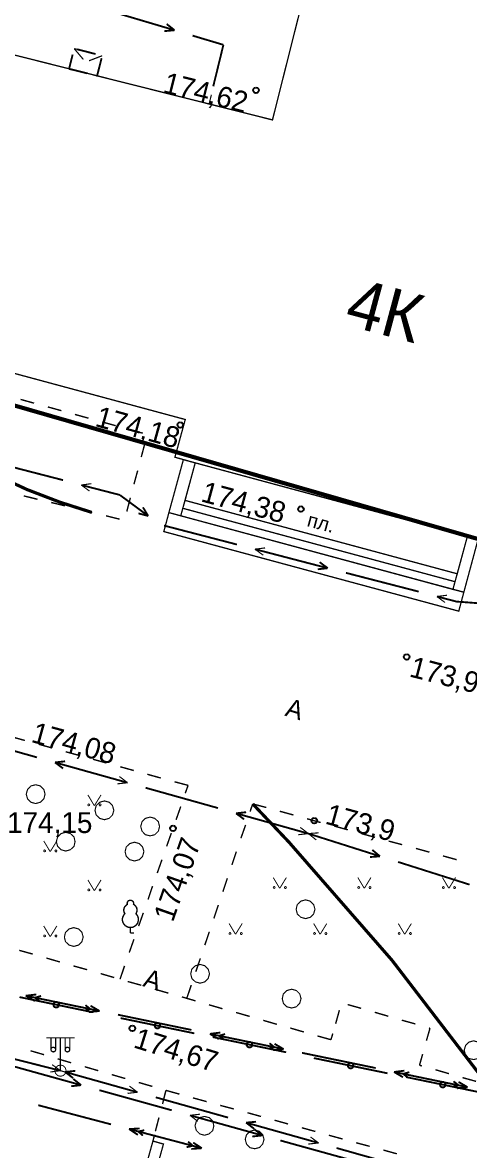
# Model space of a CAD drawing. Extents: x -2634 to -2115, y -2142 to -1393.
# Drawn here: x -2442.6 to -2418.8, y -2015.4 to -1955.3 of the extents above; entities that cross this region are included whole.
import ezdxf

# ---------------------------------------------------------------- set-up
doc = ezdxf.new("R2010")
doc.units = 0
doc.header["$MEASUREMENT"] = 0
for name, color, linetype in [('500_Дополн-Бордюры__п', 7, 'Continuous'), ('500_Дополн-Ступени__л', 7, 'Continuous'), ('500_Дороги-Проезжие_ч', 7, 'Continuous'), ('500_Линии_-Линии_связ', 7, 'Continuous'), ('500_Линии_-Фонари_час', 7, 'Continuous'), ('500_Линии_-Электрокаб', 7, 'Continuous'), ('500_Объект-Опоры', 7, 'Continuous'), ('500_Огражд-Ограждения', 7, 'Continuous'), ('500_Растит-Газоны__са', 7, 'Continuous'), ('500_Растит-Лес_и_лесо', 7, 'Continuous'), ('500_Рельеф-Высотные_о', 7, 'Continuous'), ('500_Рельеф-Горизонтал', 7, 'Continuous'), ('500_Строен-Дополнения', 7, 'Continuous'), ('500_Строен-Здания', 7, 'Continuous'), ('Красные_ли-Красные_ли', 7, 'Continuous')]:
    doc.layers.add(name, color=color, linetype=linetype)
doc.styles.add('TARIAL', font='Arial')

# ---------------------------------------------------------------- blocks, each defined once
blk = doc.blocks.new('block_25')
at = {"layer": '500_Растит-Газоны__са', "color": 0, "const_width": 0.05}
for points in [[(2.35, 3.02), (2.69, 2.45)], [(2.7, 2.45), (3.05, 3.02)], [(0, 0.57), (0.34, 0)], [(0.35, 0), (0.7, 0.57)]]:
    blk.add_lwpolyline(points, dxfattribs=at)
for points in [[(2.4, 2.54), (2.42, 2.53), (2.44, 2.51), (2.45, 2.49), (2.44, 2.46), (2.42, 2.45), (2.4, 2.44), (2.37, 2.45), (2.36, 2.46), (2.35, 2.49), (2.36, 2.51), (2.37, 2.53)], [(3, 2.54), (3.02, 2.53), (3.04, 2.51), (3.05, 2.49), (3.04, 2.46), (3.02, 2.44), (3, 2.44), (2.97, 2.44), (2.96, 2.46), (2.95, 2.49), (2.96, 2.51), (2.97, 2.53)], [(0.05, 0.09), (0.07, 0.08), (0.09, 0.06), (0.1, 0.04), (0.09, 0.01), (0.07, 0), (0.05, -0.01), (0.02, 0), (0.01, 0.01), (0, 0.04), (0.01, 0.06), (0.02, 0.08)], [(0.65, 0.09), (0.68, 0.08), (0.69, 0.06), (0.7, 0.04), (0.69, 0.01), (0.68, -0.01), (0.65, -0.01), (0.63, -0.01), (0.61, 0.01), (0.6, 0.04), (0.61, 0.06), (0.63, 0.08)]]:
    blk.add_lwpolyline(points, close=True, dxfattribs=at)

msp = doc.modelspace()

# ---------------------------------------------------------------- linework, layer by layer
at = {"layer": '500_Дополн-Бордюры__п', "color": 1, "const_width": 0.075}
for points in [[(-2441.99, -1975.58), (-2442.71, -1975.38)], [(-2440.54, -1975.98), (-2441.26, -1975.78)], [(-2439.1, -1976.38), (-2439.82, -1976.18)], [(-2437.65, -1976.78), (-2438.37, -1976.58)], [(-2436.21, -1977.18), (-2436.93, -1976.98)], [(-2436.29, -1978.45), (-2436.18, -1978.03)], [(-2436.18, -1978.03), (-2436.1, -1977.73)], [(-2436.68, -1979.9), (-2436.48, -1979.17)], [(-2442.54, -1980.52), (-2441.81, -1980.7)], [(-2441.08, -1980.87), (-2440.35, -1981.05)], [(-2437.06, -1981.35), (-2436.87, -1980.62)], [(-2439.62, -1981.23), (-2438.9, -1981.41)], [(-2438.17, -1981.58), (-2437.44, -1981.76)], [(-2442.48, -1993.55), (-2443.2, -1993.35)], [(-2441.03, -1993.95), (-2441.75, -1993.75)], [(-2439.58, -1994.35), (-2440.31, -1994.15)], [(-2438.14, -1994.75), (-2438.86, -1994.55)], [(-2436.69, -1995.15), (-2437.41, -1994.95)], [(-2435.25, -1995.55), (-2435.97, -1995.35)], [(-2433.8, -1995.94), (-2434.52, -1995.75)], [(-2433.95, -1996.36), (-2433.8, -1995.94)], [(-2433.8, -1995.94), (-2433.92, -1996.28)], [(-2434.44, -1997.78), (-2434.19, -1997.07)], [(-2430.5, -1997.34), (-2430.36, -1996.93)], [(-2430.36, -1996.93), (-2430.48, -1997.26)], [(-2430.36, -1996.93), (-2429.64, -1997.12)], [(-2428.92, -1997.32), (-2428.19, -1997.52)], [(-2427.47, -1997.72), (-2426.75, -1997.92)], [(-2434.94, -1999.19), (-2434.69, -1998.48)], [(-2430.99, -1998.76), (-2430.74, -1998.05)], [(-2426.02, -1998.11), (-2425.3, -1998.31)], [(-2424.58, -1998.51), (-2423.85, -1998.71)], [(-2423.13, -1998.91), (-2422.41, -1999.1)], [(-2431.47, -2000.18), (-2431.23, -1999.47)], [(-2421.68, -1999.3), (-2420.96, -1999.5)], [(-2420.24, -1999.7), (-2419.51, -1999.9)], [(-2435.44, -2000.61), (-2435.19, -1999.9)], [(-2431.95, -2001.61), (-2431.71, -2000.89)], [(-2435.93, -2002.02), (-2435.69, -2001.31)], [(-2432.43, -2003.03), (-2432.19, -2002.32)], [(-2436.43, -2003.44), (-2436.18, -2002.73)], [(-2432.91, -2004.45), (-2432.67, -2003.74)], [(-2436.93, -2004.85), (-2436.68, -2004.14)], [(-2442.06, -2004.93), (-2442.78, -2004.73)], [(-2440.62, -2005.35), (-2441.34, -2005.14)], [(-2439.17, -2005.76), (-2439.9, -2005.56)], [(-2437.42, -2006.27), (-2437.18, -2005.56)], [(-2433.39, -2005.87), (-2433.15, -2005.16)], [(-2437.73, -2006.18), (-2438.45, -2005.97)], [(-2436.29, -2006.59), (-2437.01, -2006.39)], [(-2434.85, -2007.01), (-2435.57, -2006.8)], [(-2433.87, -2007.29), (-2433.63, -2006.58)], [(-2433.41, -2007.42), (-2434.13, -2007.21)], [(-2431.97, -2007.84), (-2432.69, -2007.63)], [(-2430.52, -2008.25), (-2431.25, -2008.04)], [(-2425.75, -2007.92), (-2425.95, -2008.64)], [(-2424.59, -2007.82), (-2425.31, -2007.62)], [(-2423.15, -2008.24), (-2423.87, -2008.03)], [(-2429.08, -2008.67), (-2429.8, -2008.46)], [(-2421.71, -2008.65), (-2422.43, -2008.45)], [(-2427.64, -2009.08), (-2428.36, -2008.87)], [(-2426.2, -2009.49), (-2426.92, -2009.29)], [(-2426.2, -2009.49), (-2426.1, -2009.16)], [(-2421.12, -2009.54), (-2420.93, -2008.88)], [(-2420.93, -2008.88), (-2420.98, -2008.86)], [(-2426.16, -2009.36), (-2426.2, -2009.49)], [(-2442.18, -2010.08), (-2441.46, -2010.29)], [(-2440.74, -2010.51), (-2440.02, -2010.72)], [(-2421.49, -2010.85), (-2421.32, -2010.26)], [(-2439.3, -2010.93), (-2438.58, -2011.14)], [(-2421.36, -2010.89), (-2421.49, -2010.85)], [(-2419.92, -2011.3), (-2420.64, -2011.09)], [(-2437.86, -2011.35), (-2437.14, -2011.56)], [(-2418.48, -2011.71), (-2419.2, -2011.51)], [(-2436.42, -2011.77), (-2435.7, -2011.98)], [(-2434.98, -2012.19), (-2435.16, -2012.92)], [(-2434.98, -2012.19), (-2434.98, -2012.19)], [(-2434.98, -2012.19), (-2434.26, -2012.39)], [(-2433.54, -2012.59), (-2432.81, -2012.79)], [(-2432.09, -2012.99), (-2431.37, -2013.18)], [(-2430.64, -2013.38), (-2429.92, -2013.58)], [(-2435.35, -2013.64), (-2435.54, -2014.37)], [(-2429.2, -2013.78), (-2428.48, -2013.98)], [(-2435.67, -2014.89), (-2435.58, -2014.55)], [(-2427.75, -2014.18), (-2427.03, -2014.38)], [(-2426.31, -2014.58), (-2425.58, -2014.78)], [(-2424.86, -2014.98), (-2424.14, -2015.17)], [(-2423.41, -2015.37), (-2422.69, -2015.57)]]:
    msp.add_lwpolyline(points, dxfattribs=at)
at = {"layer": '500_Дополн-Бордюры__п', "color": 0, "const_width": 0.07}
for points in [[(-2433.42, -1978.76), (-2434.05, -1978.59), (-2434.82, -1981.41), (-2434.19, -1981.58)], [(-2418.94, -1982.67), (-2418.37, -1982.83), (-2419.13, -1985.65), (-2419.71, -1985.5)]]:
    msp.add_lwpolyline(points, close=True, dxfattribs=at)
at = {"layer": '500_Дополн-Ступени__л', "color": 0, "const_width": 0.07}
for points in [[(-2419.6, -1985.09), (-2419.48, -1984.67), (-2433.96, -1980.76), (-2434.08, -1981.18)], [(-2419.71, -1985.5), (-2419.6, -1985.09), (-2434.08, -1981.18), (-2434.19, -1981.58)]]:
    msp.add_lwpolyline(points, close=True, dxfattribs=at)
at = {"layer": '500_Линии_-Линии_связ', "color": 0, "const_width": 0.1}
for points in [[(-2438.86, -2008.03), (-2442.77, -2007.22)], [(-2433.47, -2009.15), (-2437.39, -2008.34)], [(-2428.58, -2010.16), (-2432.49, -2009.35)], [(-2423.19, -2011.28), (-2427.11, -2010.47)], [(-2418.29, -2012.29), (-2422.21, -2011.48)]]:
    msp.add_lwpolyline(points, dxfattribs=at)
for points in [[(-2440.85, -2007.77), (-2440.92, -2007.74), (-2440.96, -2007.67), (-2440.96, -2007.6), (-2440.93, -2007.53), (-2440.86, -2007.48), (-2440.79, -2007.48), (-2440.72, -2007.51), (-2440.67, -2007.58), (-2440.67, -2007.66), (-2440.7, -2007.73), (-2440.77, -2007.77)], [(-2435.46, -2008.89), (-2435.53, -2008.85), (-2435.57, -2008.79), (-2435.58, -2008.71), (-2435.54, -2008.64), (-2435.48, -2008.6), (-2435.4, -2008.6), (-2435.33, -2008.63), (-2435.29, -2008.7), (-2435.28, -2008.77), (-2435.32, -2008.84), (-2435.38, -2008.88)], [(-2430.56, -2009.9), (-2430.63, -2009.87), (-2430.68, -2009.8), (-2430.68, -2009.73), (-2430.65, -2009.66), (-2430.58, -2009.61), (-2430.5, -2009.61), (-2430.43, -2009.64), (-2430.39, -2009.71), (-2430.39, -2009.79), (-2430.42, -2009.86), (-2430.49, -2009.9)], [(-2425.18, -2011.02), (-2425.25, -2010.98), (-2425.29, -2010.92), (-2425.3, -2010.84), (-2425.26, -2010.77), (-2425.2, -2010.73), (-2425.12, -2010.72), (-2425.05, -2010.76), (-2425.01, -2010.82), (-2425, -2010.9), (-2425.04, -2010.97), (-2425.1, -2011.01)], [(-2420.28, -2012.03), (-2420.35, -2012), (-2420.39, -2011.93), (-2420.4, -2011.85), (-2420.36, -2011.79), (-2420.3, -2011.74), (-2420.22, -2011.74), (-2420.15, -2011.77), (-2420.11, -2011.84), (-2420.11, -2011.92), (-2420.14, -2011.98), (-2420.21, -2012.03)]]:
    msp.add_lwpolyline(points, close=True, dxfattribs=at)
at = {"layer": '500_Линии_-Фонари_час', "color": 0, "const_width": 0.065}
for points in [[(-2439.84, -2009.39), (-2441.34, -2009.39)], [(-2441.09, -2010.04), (-2441.09, -2009.39)], [(-2441.09, -2010.02), (-2441.09, -2009.89)], [(-2441.09, -2010.02), (-2441.09, -2009.89)], [(-2440.84, -2010.04), (-2440.84, -2009.39)], [(-2440.84, -2010.02), (-2440.84, -2009.89)], [(-2440.59, -2011.14), (-2440.59, -2009.39)], [(-2440.34, -2010.02), (-2440.34, -2009.39)], [(-2440.34, -2010.02), (-2440.34, -2009.89)], [(-2440.09, -2010.02), (-2440.09, -2009.39)], [(-2440.09, -2010.02), (-2440.09, -2009.89)], [(-2440.84, -2010.04), (-2440.84, -2010.04)]]:
    msp.add_lwpolyline(points, dxfattribs=at)
at = {"layer": '500_Линии_-Фонари_час', "color": 0, "const_width": 0.07}
for points in [[(-2441.09, -2010.02), (-2441.08, -2009.95), (-2441.03, -2009.91), (-2440.97, -2009.89), (-2440.91, -2009.91), (-2440.86, -2009.95), (-2440.84, -2010.02), (-2440.86, -2010.08), (-2440.91, -2010.12), (-2440.97, -2010.14), (-2441.03, -2010.12), (-2441.08, -2010.08)], [(-2440.34, -2010.02), (-2440.33, -2009.95), (-2440.28, -2009.91), (-2440.22, -2009.89), (-2440.16, -2009.91), (-2440.11, -2009.95), (-2440.09, -2010.02), (-2440.11, -2010.08), (-2440.16, -2010.12), (-2440.22, -2010.14), (-2440.28, -2010.12), (-2440.33, -2010.08)]]:
    msp.add_lwpolyline(points, close=True, dxfattribs=at)
at = {"layer": '500_Линии_-Электрокаб', "color": 1}
for points, const_width in [([(-2438.36, -1954.57), (-2434.52, -1955.71)], 0.1), ([(-2435.06, -1955.76), (-2434.52, -1955.71)], 0.1), ([(-2434.94, -1955.38), (-2434.52, -1955.71)], 0.1), ([(-2433.56, -1956), (-2431.92, -1956.49)], 0.1), ([(-2431.92, -1956.49), (-2432.46, -1958.7)], 0.1), ([(-2432.68, -1959.64), (-2432.56, -1959.15)], 0.06), ([(-2444.32, -1978.68), (-2440.45, -1979.68)], 0.1), ([(-2439.48, -1979.94), (-2438.95, -1979.87)], 0.06), ([(-2439.48, -1979.94), (-2437.43, -1980.47)], 0.1), ([(-2439.48, -1979.94), (-2439.05, -1980.26)], 0.06), ([(-2437.43, -1980.47), (-2435.92, -1981.59)], 0.1), ([(-2436.44, -1981.45), (-2435.92, -1981.59)], 0.1), ([(-2436.2, -1981.13), (-2435.92, -1981.59)], 0.1), ([(-2435.08, -1982.1), (-2431.2, -1983.11)], 0.1), ([(-2430.24, -1983.36), (-2426.37, -1984.37)], 0.1), ([(-2430.24, -1983.36), (-2429.7, -1983.29)], 0.06), ([(-2430.24, -1983.36), (-2429.8, -1983.68)], 0.06), ([(-2426.8, -1984.05), (-2426.37, -1984.37)], 0.1), ([(-2426.9, -1984.43), (-2426.37, -1984.37)], 0.1), ([(-2425.4, -1984.62), (-2421.53, -1985.62)], 0.1), ([(-2420.56, -1985.88), (-2419.52, -1986.15)], 0.1), ([(-2420.56, -1985.88), (-2420.02, -1985.81)], 0.06), ([(-2420.56, -1985.88), (-2420.13, -1986.2)], 0.06), ([(-2419.52, -1986.15), (-2416.6, -1986.37)], 0.1), ([(-2441.84, -1994.45), (-2445.69, -1993.36)], 0.1), ([(-2440.34, -1994.66), (-2440.88, -1994.72)], 0.1), ([(-2437.02, -1995.8), (-2440.88, -1994.72)], 0.1), ([(-2440.45, -1995.04), (-2440.88, -1994.72)], 0.1), ([(-2437.02, -1995.8), (-2437.45, -1995.47)], 0.06), ([(-2437.02, -1995.8), (-2437.56, -1995.86)], 0.06), ([(-2432.21, -1997.15), (-2436.06, -1996.07)], 0.1), ([(-2430.71, -1997.37), (-2431.25, -1997.43)], 0.1), ([(-2427.4, -1998.51), (-2431.25, -1997.43)], 0.1), ([(-2430.82, -1997.75), (-2431.25, -1997.43)], 0.1), ([(-2427.4, -1998.51), (-2427.93, -1998.57)], 0.06), ([(-2427.4, -1998.51), (-2427.83, -1998.18)], 0.06), ([(-2427.4, -1998.51), (-2423.59, -1999.72)], 0.1), ([(-2427.4, -1998.51), (-2426.86, -1998.47)], 0.06), ([(-2427.4, -1998.51), (-2426.98, -1998.85)], 0.06), ([(-2424.12, -1999.76), (-2423.59, -1999.72)], 0.1), ([(-2424, -1999.38), (-2423.59, -1999.72)], 0.1), ([(-2422.63, -2000.02), (-2418.82, -2001.23)], 0.1), ([(-2440.59, -2011.14), (-2444.47, -2010.16)], 0.1), ([(-2443.34, -2010.84), (-2439.49, -2011.91)], 0.1), ([(-2440.59, -2011.14), (-2441.03, -2010.82)], 0.06), ([(-2439.8, -2011.15), (-2440.34, -2011.21)], 0.1), ([(-2440.59, -2011.14), (-2441.13, -2011.21)], 0.06), ([(-2440.59, -2011.14), (-2440.11, -2011.28)], 0.06), ([(-2436.49, -2012.29), (-2440.34, -2011.21)], 0.1), ([(-2439.91, -2011.54), (-2440.34, -2011.21)], 0.1), ([(-2439.91, -2011.58), (-2439.49, -2011.91)], 0.1), ([(-2440.02, -2011.97), (-2439.49, -2011.91)], 0.1), ([(-2438.52, -2012.18), (-2434.67, -2013.25)], 0.1), ([(-2436.49, -2012.29), (-2437.02, -2012.35)], 0.06), ([(-2436.49, -2012.29), (-2436.92, -2011.96)], 0.06), ([(-2431.67, -2013.64), (-2435.52, -2012.56)], 0.1), ([(-2433.7, -2013.52), (-2429.85, -2014.59)], 0.1), ([(-2433.7, -2013.52), (-2433.17, -2013.46)], 0.06), ([(-2433.7, -2013.52), (-2433.28, -2013.84)], 0.06), ([(-2430.18, -2013.86), (-2430.71, -2013.91)], 0.1), ([(-2426.86, -2014.99), (-2430.71, -2013.91)], 0.1), ([(-2430.28, -2014.24), (-2430.71, -2013.91)], 0.1), ([(-2430.39, -2014.65), (-2429.85, -2014.59)], 0.1), ([(-2430.28, -2014.26), (-2429.85, -2014.59)], 0.1), ([(-2426.86, -2014.99), (-2427.29, -2014.67)], 0.06), ([(-2428.89, -2014.86), (-2425.03, -2015.93)], 0.1), ([(-2426.86, -2014.99), (-2427.4, -2015.05)], 0.06), ([(-2422.05, -2016.35), (-2425.9, -2015.26)], 0.1)]:
    msp.add_lwpolyline(points, dxfattribs=dict(at, const_width=const_width))
at = {"layer": '500_Линии_-Электрокаб', "color": 12, "const_width": 0.1}
for points in [[(-2441.87, -2007.08), (-2442.43, -2007.15)], [(-2438.51, -2007.96), (-2442.43, -2007.15)], [(-2441.95, -2007.43), (-2442.43, -2007.15)], [(-2441.62, -2007.16), (-2441.94, -2007.25)], [(-2441.68, -2007.46), (-2441.94, -2007.25)], [(-2439.01, -2007.86), (-2439.32, -2007.94)], [(-2439.01, -2007.85), (-2439.26, -2007.65)], [(-2438.51, -2007.96), (-2439.07, -2008.02)], [(-2438.51, -2007.96), (-2438.99, -2007.68)], [(-2433.62, -2008.97), (-2437.53, -2008.16)], [(-2432.08, -2009.11), (-2432.64, -2009.18)], [(-2428.72, -2009.99), (-2432.64, -2009.18)], [(-2432.16, -2009.46), (-2432.64, -2009.18)], [(-2431.83, -2009.19), (-2432.15, -2009.28)], [(-2431.88, -2009.49), (-2432.15, -2009.28)], [(-2429.22, -2009.89), (-2429.53, -2009.97)], [(-2429.22, -2009.88), (-2429.47, -2009.68)], [(-2428.72, -2009.99), (-2429.2, -2009.71)], [(-2428.72, -2009.99), (-2429.27, -2010.05)], [(-2423.82, -2011), (-2427.74, -2010.19)], [(-2422.29, -2011.14), (-2422.84, -2011.21)], [(-2418.93, -2012.02), (-2422.84, -2011.21)], [(-2422.37, -2011.49), (-2422.84, -2011.21)], [(-2422.03, -2011.22), (-2422.36, -2011.31)], [(-2422.09, -2011.52), (-2422.36, -2011.31)], [(-2419.42, -2011.91), (-2419.68, -2011.71)], [(-2418.93, -2012.02), (-2419.41, -2011.74)], [(-2419.43, -2011.92), (-2419.74, -2012)], [(-2418.93, -2012.02), (-2419.48, -2012.08)], [(-2441.77, -2012.98), (-2437.9, -2014)], [(-2436.94, -2014.25), (-2436.38, -2014.22)], [(-2436.94, -2014.25), (-2433.07, -2015.27)], [(-2436.94, -2014.25), (-2436.47, -2014.56)], [(-2436.45, -2014.38), (-2436.2, -2014.6)], [(-2436.44, -2014.38), (-2436.13, -2014.31)], [(-2433.88, -2015.22), (-2433.55, -2015.14)], [(-2433.8, -2014.92), (-2433.55, -2015.14)], [(-2433.63, -2015.31), (-2433.07, -2015.27)], [(-2433.53, -2014.97), (-2433.07, -2015.27)]]:
    msp.add_lwpolyline(points, dxfattribs=at)
at = {"layer": '500_Объект-Опоры', "color": 1, "const_width": 0.05}
msp.add_lwpolyline([(-2440.59, -2010.84), (-2440.44, -2010.88), (-2440.33, -2010.99), (-2440.29, -2011.14), (-2440.33, -2011.29), (-2440.44, -2011.4), (-2440.59, -2011.44), (-2440.74, -2011.4), (-2440.85, -2011.29), (-2440.89, -2011.14), (-2440.85, -2010.99), (-2440.74, -2010.88)], close=True, dxfattribs=at)
at = {"layer": '500_Огражд-Ограждения', "color": 0, "const_width": 0.07}
msp.add_lwpolyline([(-2373.52, -2036.19), (-2391.46, -2030.98), (-2418.84, -2023.2), (-2436.54, -2018.04), (-2435.67, -2014.89), (-2435.11, -2015.05), (-2435.8, -2017.54), (-2415.17, -2023.57), (-2386.51, -2031.83), (-2373.92, -2035.48), (-2372.55, -2030.7), (-2374.88, -2029.96), (-2374.68, -2029.37), (-2371.79, -2030.26)], close=True, dxfattribs=at)
at = {"layer": '500_Растит-Лес_и_лесо', "color": 0, "const_width": 0.06}
for points in [[(-2441.91, -1995.91), (-2441.66, -1995.97), (-2441.47, -1996.16), (-2441.41, -1996.41), (-2441.47, -1996.66), (-2441.66, -1996.84), (-2441.91, -1996.91), (-2442.16, -1996.84), (-2442.34, -1996.66), (-2442.41, -1996.41), (-2442.34, -1996.16), (-2442.16, -1995.97)], [(-2438.25, -1996.77), (-2438, -1996.84), (-2437.82, -1997.02), (-2437.75, -1997.27), (-2437.82, -1997.52), (-2438, -1997.7), (-2438.25, -1997.77), (-2438.5, -1997.7), (-2438.69, -1997.52), (-2438.75, -1997.27), (-2438.69, -1997.02), (-2438.5, -1996.84)], [(-2435.82, -1997.63), (-2435.57, -1997.7), (-2435.38, -1997.88), (-2435.32, -1998.13), (-2435.38, -1998.38), (-2435.57, -1998.57), (-2435.82, -1998.63), (-2436.07, -1998.57), (-2436.25, -1998.38), (-2436.32, -1998.13), (-2436.25, -1997.88), (-2436.07, -1997.7)], [(-2440.31, -1998.44), (-2440.06, -1998.51), (-2439.87, -1998.69), (-2439.81, -1998.94), (-2439.87, -1999.19), (-2440.06, -1999.37), (-2440.31, -1999.44), (-2440.56, -1999.37), (-2440.74, -1999.19), (-2440.81, -1998.94), (-2440.74, -1998.69), (-2440.56, -1998.51)], [(-2436.65, -1998.97), (-2436.4, -1999.04), (-2436.22, -1999.22), (-2436.15, -1999.47), (-2436.22, -1999.72), (-2436.4, -1999.9), (-2436.65, -1999.97), (-2436.9, -1999.9), (-2437.09, -1999.72), (-2437.15, -1999.47), (-2437.09, -1999.22), (-2436.9, -1999.04)], [(-2427.55, -2002.04), (-2427.3, -2002.11), (-2427.12, -2002.29), (-2427.05, -2002.54), (-2427.12, -2002.79), (-2427.3, -2002.97), (-2427.55, -2003.04), (-2427.8, -2002.97), (-2427.99, -2002.79), (-2428.05, -2002.54), (-2427.99, -2002.29), (-2427.8, -2002.11)], [(-2439.88, -2003.52), (-2439.63, -2003.59), (-2439.45, -2003.77), (-2439.38, -2004.02), (-2439.45, -2004.27), (-2439.63, -2004.45), (-2439.88, -2004.52), (-2440.13, -2004.45), (-2440.32, -2004.27), (-2440.38, -2004.02), (-2440.32, -2003.77), (-2440.13, -2003.59)], [(-2433.16, -2005.48), (-2432.91, -2005.55), (-2432.73, -2005.73), (-2432.66, -2005.98), (-2432.73, -2006.23), (-2432.91, -2006.41), (-2433.16, -2006.48), (-2433.41, -2006.41), (-2433.6, -2006.23), (-2433.66, -2005.98), (-2433.6, -2005.73), (-2433.41, -2005.55)], [(-2428.29, -2006.8), (-2428.04, -2006.87), (-2427.86, -2007.05), (-2427.79, -2007.3), (-2427.86, -2007.55), (-2428.04, -2007.74), (-2428.29, -2007.8), (-2428.54, -2007.74), (-2428.73, -2007.55), (-2428.79, -2007.3), (-2428.73, -2007.05), (-2428.54, -2006.87)], [(-2418.61, -2009.55), (-2418.36, -2009.62), (-2418.18, -2009.8), (-2418.11, -2010.05), (-2418.18, -2010.3), (-2418.36, -2010.49), (-2418.61, -2010.55), (-2418.86, -2010.49), (-2419.04, -2010.3), (-2419.11, -2010.05), (-2419.04, -2009.8), (-2418.86, -2009.62)], [(-2432.93, -2013.58), (-2432.68, -2013.64), (-2432.49, -2013.83), (-2432.43, -2014.08), (-2432.49, -2014.33), (-2432.68, -2014.51), (-2432.93, -2014.58), (-2433.18, -2014.51), (-2433.36, -2014.33), (-2433.43, -2014.08), (-2433.36, -2013.83), (-2433.18, -2013.64)], [(-2430.26, -2014.3), (-2430.01, -2014.37), (-2429.83, -2014.55), (-2429.76, -2014.8), (-2429.83, -2015.05), (-2430.01, -2015.24), (-2430.26, -2015.3), (-2430.51, -2015.24), (-2430.69, -2015.05), (-2430.76, -2014.8), (-2430.69, -2014.55), (-2430.51, -2014.37)]]:
    msp.add_lwpolyline(points, close=True, dxfattribs=at)
at = {"layer": '500_Растит-Лес_и_лесо', "color": 94, "const_width": 0.075}
msp.add_lwpolyline([(-2436.87, -2003.51), (-2436.95, -2003.51), (-2437.03, -2003.48), (-2437.08, -2003.45), (-2437.14, -2003.42), (-2437.17, -2003.38), (-2437.22, -2003.33), (-2437.25, -2003.27), (-2437.27, -2003.22), (-2437.29, -2003.15), (-2437.3, -2003.09), (-2437.29, -2003.02), (-2437.28, -2002.97), (-2437.25, -2002.91), (-2437.23, -2002.86), (-2437.2, -2002.82), (-2437.16, -2002.78), (-2437.19, -2002.73), (-2437.21, -2002.68), (-2437.22, -2002.61), (-2437.22, -2002.56), (-2437.21, -2002.5), (-2437.19, -2002.45), (-2437.16, -2002.39), (-2437.12, -2002.35), (-2437.08, -2002.31), (-2437.03, -2002.28), (-2437.04, -2002.24), (-2437.04, -2002.2), (-2437.03, -2002.16), (-2437, -2002.12), (-2436.97, -2002.09), (-2436.92, -2002.07), (-2436.89, -2002.07), (-2436.86, -2002.06), (-2436.82, -2002.07), (-2436.78, -2002.09), (-2436.74, -2002.11), (-2436.71, -2002.15), (-2436.7, -2002.19), (-2436.69, -2002.23), (-2436.69, -2002.26), (-2436.7, -2002.28), (-2436.65, -2002.31), (-2436.62, -2002.34), (-2436.59, -2002.37), (-2436.57, -2002.41), (-2436.54, -2002.45), (-2436.53, -2002.49), (-2436.52, -2002.54), (-2436.52, -2002.59), (-2436.52, -2002.64), (-2436.53, -2002.69), (-2436.55, -2002.73), (-2436.57, -2002.78), (-2436.55, -2002.81), (-2436.51, -2002.86), (-2436.48, -2002.91), (-2436.46, -2002.97), (-2436.44, -2003.04), (-2436.44, -2003.09), (-2436.45, -2003.14), (-2436.46, -2003.21), (-2436.48, -2003.27), (-2436.52, -2003.33), (-2436.56, -2003.38), (-2436.62, -2003.43), (-2436.68, -2003.47), (-2436.75, -2003.5), (-2436.82, -2003.51)], close=True, dxfattribs=at)
for points in [[(-2436.87, -2003.81), (-2436.87, -2003.51)], [(-2436.67, -2003.81), (-2436.87, -2003.81)]]:
    msp.add_lwpolyline(points, dxfattribs=at)
at = {"layer": '500_Рельеф-Высотные_о', "color": 0}
for points in [[(-2430.19, -1958.76), (-2430.11, -1958.78), (-2430.06, -1958.83), (-2430.04, -1958.91), (-2430.06, -1958.98), (-2430.11, -1959.04), (-2430.19, -1959.06), (-2430.26, -1959.04), (-2430.32, -1958.98), (-2430.34, -1958.91), (-2430.32, -1958.83), (-2430.26, -1958.78)], [(-2434.22, -1976.59), (-2434.14, -1976.61), (-2434.09, -1976.66), (-2434.07, -1976.74), (-2434.09, -1976.81), (-2434.14, -1976.87), (-2434.22, -1976.89), (-2434.29, -1976.87), (-2434.35, -1976.81), (-2434.37, -1976.74), (-2434.35, -1976.66), (-2434.29, -1976.61)], [(-2427.8, -1981.07), (-2427.73, -1981.09), (-2427.67, -1981.15), (-2427.65, -1981.22), (-2427.67, -1981.3), (-2427.73, -1981.35), (-2427.8, -1981.37), (-2427.88, -1981.35), (-2427.93, -1981.3), (-2427.95, -1981.22), (-2427.93, -1981.15), (-2427.88, -1981.09)], [(-2422.17, -1988.95), (-2422.09, -1988.97), (-2422.04, -1989.02), (-2422.02, -1989.1), (-2422.04, -1989.17), (-2422.09, -1989.23), (-2422.17, -1989.25), (-2422.24, -1989.23), (-2422.3, -1989.17), (-2422.32, -1989.1), (-2422.3, -1989.02), (-2422.24, -1988.97)], [(-2427.09, -1997.67), (-2427.01, -1997.69), (-2426.96, -1997.75), (-2426.94, -1997.82), (-2426.96, -1997.9), (-2427.01, -1997.95), (-2427.09, -1997.97), (-2427.16, -1997.95), (-2427.22, -1997.9), (-2427.24, -1997.82), (-2427.22, -1997.75), (-2427.16, -1997.69)], [(-2434.6, -1998.08), (-2434.53, -1998.1), (-2434.47, -1998.16), (-2434.45, -1998.23), (-2434.47, -1998.31), (-2434.53, -1998.36), (-2434.6, -1998.38), (-2434.68, -1998.36), (-2434.73, -1998.31), (-2434.75, -1998.23), (-2434.73, -1998.16), (-2434.68, -1998.1)], [(-2436.76, -2008.74), (-2436.69, -2008.76), (-2436.63, -2008.81), (-2436.61, -2008.89), (-2436.63, -2008.96), (-2436.69, -2009.02), (-2436.76, -2009.04), (-2436.84, -2009.02), (-2436.89, -2008.96), (-2436.91, -2008.89), (-2436.89, -2008.81), (-2436.84, -2008.76)]]:
    msp.add_lwpolyline(points, close=True, dxfattribs=at)
at = {"layer": '500_Рельеф-Горизонтал', "color": 214, "const_width": 0.17}
for points in [[(-2452.94, -1972.6), (-2451.65, -1973.96), (-2450.27, -1975.23), (-2448.82, -1976.41), (-2447.3, -1977.5), (-2445.72, -1978.5), (-2444.07, -1979.39), (-2442.37, -1980.18), (-2440.63, -1980.85), (-2438.92, -1981.4)], [(-2417.87, -2011.89), (-2422.95, -2005.26), (-2428.43, -1998.97), (-2430.36, -1996.93)]]:
    msp.add_lwpolyline(points, dxfattribs=at)
at = {"layer": '500_Строен-Дополнения', "color": 0}
for points, const_width in [([(-2439.94, -1957.01), (-2440.13, -1957.77)], 0.1), ([(-2439.86, -1956.69), (-2439.42, -1956.8)], 0.065), ([(-2439.86, -1956.69), (-2439.37, -1957.27)], 0.065), ([(-2438.72, -1956.98), (-2439.69, -1956.73)], 0.1), ([(-2438.37, -1957.07), (-2439.07, -1957.34)], 0.065), ([(-2438.64, -1958.14), (-2438.4, -1957.2)], 0.1), ([(-2440.13, -1957.77), (-2439.16, -1958.01)], 0.1), ([(-2438.67, -1958.13), (-2438.64, -1958.14)], 0.1)]:
    msp.add_lwpolyline(points, dxfattribs=dict(at, const_width=const_width))
at = {"layer": '500_Строен-Дополнения', "color": 0, "const_width": 0.07}
for points in [[(-2433.42, -1978.76), (-2418.94, -1982.67), (-2419.48, -1984.67), (-2433.96, -1980.76)], [(-2434.82, -1981.41), (-2419.13, -1985.65), (-2419.4, -1986.66), (-2435.09, -1982.42)]]:
    msp.add_lwpolyline(points, close=True, dxfattribs=at)
at = {"layer": '500_Строен-Здания', "color": 0, "const_width": 0.07}
for points in [[(-2455.2, -1953.97), (-2429.31, -1960.49), (-2421.81, -1930.66)], [(-2418.25, -1982.86), (-2433.42, -1978.76), (-2434.5, -1978.46), (-2433.95, -1976.45), (-2456.82, -1970.27), (-2457.31, -1972.07), (-2465.5, -1969.86), (-2474.99, -1967.29), (-2474.44, -1965.26), (-2486.07, -1961.8), (-2493.86, -1959.48), (-2493.57, -1958.49), (-2494.12, -1958.16), (-2494.66, -1957.79), (-2495.17, -1957.4), (-2495.65, -1956.97), (-2496.11, -1956.51), (-2496.53, -1956.03), (-2496.93, -1955.51), (-2497.29, -1954.98)]]:
    msp.add_lwpolyline(points, dxfattribs=at)
at = {"layer": 'Красные_ли-Красные_ли', "color": 12, "const_width": 0.22}
msp.add_lwpolyline([(-2284.3, -1701.86), (-2245.52, -1663.72), (-2237.3, -1633.7), (-2402.37, -1586.05), (-2505.18, -1957.78), (-2366.43, -1997.8)], close=True, dxfattribs=at)

# ---------------------------------------------------------------- block references
at = {"layer": '500_Растит-Газоны__са'}
for p in [(-2441.48, -1999.47), (-2431.62, -2003.87), (-2427.12, -2003.87), (-2422.62, -2003.87), (-2441.48, -2004)]:
    msp.add_blockref('block_25', p, dxfattribs=at)

# ---------------------------------------------------------------- texts
at = {"layer": '500_Дороги-Проезжие_ч', "color": 0}
for rotation, p in [(343.12, (-2428.69, -1992.22)), (342.26, (-2436.25, -2006.63))]:
    msp.add_text('А', height=0.99, rotation=rotation, dxfattribs=at).set_placement(p)
at = {"layer": '500_Рельеф-Высотные_о', "color": 214}
for s, rotation, p in [('174,62', 345.88, (-2435.19, -1959.01)), ('174,18', 344.52, (-2438.8, -1976.79)), ('174,38', 344.87, (-2433.17, -1980.8)), ('173,96', 345.53, (-2422.08, -1990.13)), ('174,08', 344.55, (-2442.2, -1993.62)), ('173,9', 344.69, (-2426.56, -1997.97)), ('174,07', 70.65, (-2434.61, -2003.27)), ('174,67', 342.82, (-2436.76, -2009.89))]:
    msp.add_text(s, height=1.11, rotation=rotation, dxfattribs=at).set_placement(p)
at = {"layer": '500_Рельеф-Высотные_о', "color": 0}
msp.add_text('174,15', height=1.11, dxfattribs=at).set_placement((-2443.43, -1998.48))
at = {"layer": '500_Строен-Дополнения', "color": 0, "style": 'TARIAL'}
msp.add_text('пл. ', height=0.74, rotation=344.87, dxfattribs=at).set_placement((-2427.52, -1982.12))
at = {"layer": '500_Строен-Здания', "color": 5}
msp.add_text('4К', height=2.59, rotation=345.03, dxfattribs=at).set_placement((-2425.56, -1971.38))

doc.saveas('drawing.dxf')
